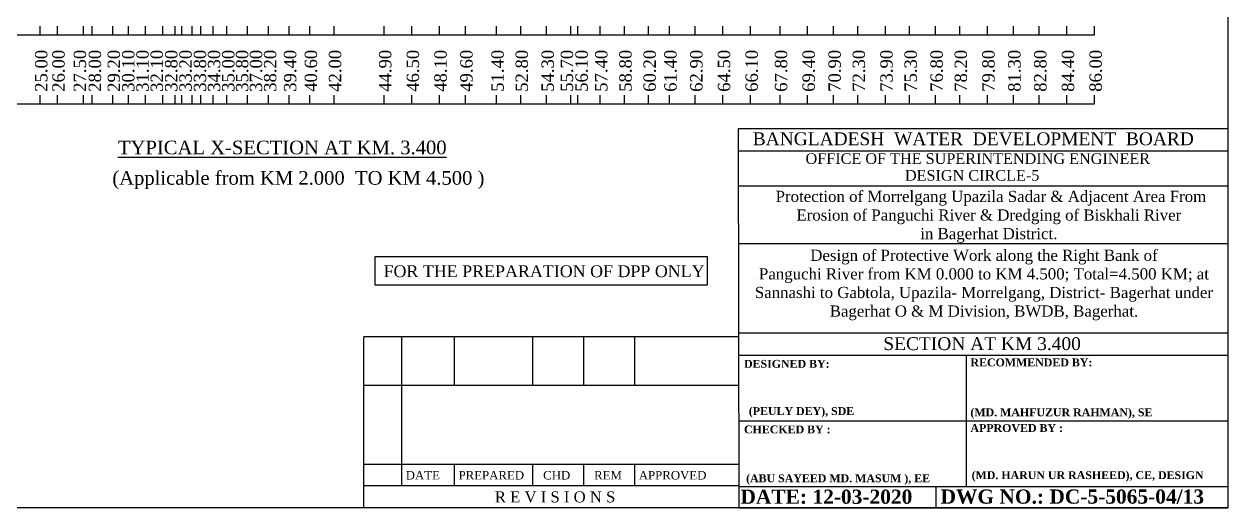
# Model space of a CAD drawing. Header units: metres. Extents: x -1354 to 3686, y -9962 to -7697.
# Drawn here: x 10.5 to 80.2, y -8989.1 to -8961.1 of the extents above; entities that cross this region are included whole.
import ezdxf
from ezdxf.enums import TextEntityAlignment as Align

# ---------------------------------------------------------------- set-up
doc = ezdxf.new("R2010")
doc.units = ezdxf.units.M
doc.layers.add('LINE', color=7, linetype='Continuous')
doc.styles.add('Kazi_T_H', font='timesbd.ttf')
doc.styles.get("Standard").update_dxf_attribs({"font": 'times.ttf'})

msp = doc.modelspace()

# ---------------------------------------------------------------- linework, layer by layer
at = {"color": 0, "lineweight": -2}
for p, q in [((-23.216396, -8961.701483), (72.455415, -8961.701483)), ((-23.216396, -8965.701483), (72.455415, -8965.701483))]:
    msp.add_line(p, q, dxfattribs=at)
for p, q in [((11.455415, -8961.701483), (11.455415, -8961.201483)), ((12.455415, -8961.701483), (12.455415, -8961.201483)), ((13.955415, -8961.701483), (13.955415, -8961.201483)), ((14.455415, -8961.701483), (14.455415, -8961.201483)), ((15.655415, -8961.701483), (15.655415, -8961.201483)), ((16.555415, -8961.701483), (16.555415, -8961.201483)), ((17.555415, -8961.701483), (17.555415, -8961.201483)), ((18.555415, -8961.701483), (18.555415, -8961.201483)), ((19.255415, -8961.701483), (19.255415, -8961.201483)), ((19.655415, -8961.701483), (19.655415, -8961.201483)), ((20.255415, -8961.701483), (20.255415, -8961.201483)), ((20.755415, -8961.701483), (20.755415, -8961.201483)), ((21.455415, -8961.701483), (21.455415, -8961.201483)), ((22.255415, -8961.701483), (22.255415, -8961.201483)), ((23.455415, -8961.701483), (23.455415, -8961.201483)), ((24.655415, -8961.701483), (24.655415, -8961.201483)), ((25.855415, -8961.701483), (25.855415, -8961.201483)), ((27.055415, -8961.701483), (27.055415, -8961.201483)), ((28.455415, -8961.701483), (28.455415, -8961.201483)), ((31.355415, -8961.701483), (31.355415, -8961.201483)), ((32.955415, -8961.701483), (32.955415, -8961.201483)), ((34.555415, -8961.701483), (34.555415, -8961.201483)), ((36.055415, -8961.701483), (36.055415, -8961.201483)), ((37.855415, -8961.701483), (37.855415, -8961.201483)), ((39.255415, -8961.701483), (39.255415, -8961.201483)), ((40.755415, -8961.701483), (40.755415, -8961.201483)), ((42.155415, -8961.701483), (42.155415, -8961.201483)), ((42.555415, -8961.701483), (42.555415, -8961.201483)), ((43.855415, -8961.701483), (43.855415, -8961.201483)), ((45.255415, -8961.701483), (45.255415, -8961.201483)), ((46.655415, -8961.701483), (46.655415, -8961.201483)), ((47.855415, -8961.701483), (47.855415, -8961.201483)), ((49.355415, -8961.701483), (49.355415, -8961.201483)), ((50.955415, -8961.701483), (50.955415, -8961.201483)), ((52.555415, -8961.701483), (52.555415, -8961.201483)), ((54.255415, -8961.701483), (54.255415, -8961.201483)), ((55.855415, -8961.701483), (55.855415, -8961.201483)), ((57.355415, -8961.701483), (57.355415, -8961.201483)), ((58.755415, -8961.701483), (58.755415, -8961.201483)), ((60.355415, -8961.701483), (60.355415, -8961.201483)), ((61.755415, -8961.701483), (61.755415, -8961.201483)), ((63.255415, -8961.701483), (63.255415, -8961.201483)), ((64.655415, -8961.701483), (64.655415, -8961.201483)), ((66.255415, -8961.701483), (66.255415, -8961.201483)), ((67.755415, -8961.701483), (67.755415, -8961.201483)), ((69.255415, -8961.701483), (69.255415, -8961.201483)), ((70.855415, -8961.701483), (70.855415, -8961.201483)), ((72.455415, -8961.701483), (72.455415, -8961.201483)), ((11.455415, -8965.701483), (11.455415, -8965.201483)), ((12.455415, -8965.701483), (12.455415, -8965.201483)), ((13.955415, -8965.701483), (13.955415, -8965.201483)), ((14.455415, -8965.701483), (14.455415, -8965.201483)), ((15.655415, -8965.701483), (15.655415, -8965.201483)), ((16.555415, -8965.701483), (16.555415, -8965.201483)), ((17.555415, -8965.701483), (17.555415, -8965.201483)), ((18.555415, -8965.701483), (18.555415, -8965.201483)), ((19.255415, -8965.701483), (19.255415, -8965.201483)), ((19.655415, -8965.701483), (19.655415, -8965.201483)), ((20.255415, -8965.701483), (20.255415, -8965.201483)), ((20.755415, -8965.701483), (20.755415, -8965.201483)), ((21.455415, -8965.701483), (21.455415, -8965.201483)), ((22.255415, -8965.701483), (22.255415, -8965.201483)), ((23.455415, -8965.701483), (23.455415, -8965.201483)), ((24.655415, -8965.701483), (24.655415, -8965.201483)), ((25.855415, -8965.701483), (25.855415, -8965.201483)), ((27.055415, -8965.701483), (27.055415, -8965.201483)), ((28.455415, -8965.701483), (28.455415, -8965.201483)), ((31.355415, -8965.701483), (31.355415, -8965.201483)), ((32.955415, -8965.701483), (32.955415, -8965.201483)), ((34.555415, -8965.701483), (34.555415, -8965.201483)), ((36.055415, -8965.701483), (36.055415, -8965.201483)), ((37.855415, -8965.701483), (37.855415, -8965.201483)), ((39.255415, -8965.701483), (39.255415, -8965.201483)), ((40.755415, -8965.701483), (40.755415, -8965.201483)), ((42.155415, -8965.701483), (42.155415, -8965.201483)), ((42.555415, -8965.701483), (42.555415, -8965.201483)), ((43.855415, -8965.701483), (43.855415, -8965.201483)), ((45.255415, -8965.701483), (45.255415, -8965.201483)), ((46.655415, -8965.701483), (46.655415, -8965.201483)), ((47.855415, -8965.701483), (47.855415, -8965.201483)), ((49.355415, -8965.701483), (49.355415, -8965.201483)), ((50.955415, -8965.701483), (50.955415, -8965.201483)), ((52.555415, -8965.701483), (52.555415, -8965.201483)), ((54.255415, -8965.701483), (54.255415, -8965.201483)), ((55.855415, -8965.701483), (55.855415, -8965.201483)), ((57.355415, -8965.701483), (57.355415, -8965.201483)), ((58.755415, -8965.701483), (58.755415, -8965.201483)), ((60.355415, -8965.701483), (60.355415, -8965.201483)), ((61.755415, -8965.701483), (61.755415, -8965.201483)), ((63.255415, -8965.701483), (63.255415, -8965.201483)), ((64.655415, -8965.701483), (64.655415, -8965.201483)), ((66.255415, -8965.701483), (66.255415, -8965.201483)), ((67.755415, -8965.701483), (67.755415, -8965.201483)), ((69.255415, -8965.701483), (69.255415, -8965.201483)), ((70.855415, -8965.701483), (70.855415, -8965.201483)), ((72.455415, -8965.701483), (72.455415, -8965.201483))]:
    msp.add_line(p, q)
at = {"color": 0, "linetype": 'Continuous', "lineweight": -3, "ltscale": 0.5}
msp.add_line((51.873392, -8989.083202), (80.167943, -8989.083202), dxfattribs=at)
msp.add_lwpolyline([(30.837786, -8974.532834), (50.035607, -8974.532834), (50.035607, -8976.189405), (30.837786, -8976.189405)], close=True, dxfattribs=at)
at = {"layer": 'LINE', "color": 0, "linetype": 'ByBlock', "lineweight": -3, "ltscale": 0.5}
for p, q in [((51.83556, -8967.140554), (51.873392, -8989.083202)), ((80.167943, -8967.140554), (51.83556, -8967.140554)), ((80.167943, -8968.433863), (51.83779, -8968.433863)), ((80.167943, -8970.464764), (51.873392, -8970.464764)), ((80.167943, -8973.803328), (51.873392, -8973.803328)), ((51.873392, -8979.174167), (30.186488, -8979.174167)), ((30.186488, -8989.083202), (30.186488, -8979.174167)), ((32.357606, -8979.174167), (32.357606, -8987.805684)), ((35.413057, -8979.174167), (35.413057, -8981.99662)), ((39.940632, -8979.174167), (39.940632, -8981.99662)), ((42.890175, -8979.174167), (42.890175, -8981.99662)), ((45.839718, -8979.174167), (45.839718, -8981.99662)), ((80.167943, -8978.971408), (51.873392, -8978.971408)), ((80.167943, -8980.252155), (51.873392, -8980.252155)), ((65.044912, -8987.845963), (65.044912, -8980.252155)), ((51.873392, -8981.99662), (30.186488, -8981.99662)), ((51.873392, -8984.049059), (80.167943, -8984.049059)), ((51.873392, -8986.578473), (30.186488, -8986.578473)), ((35.413057, -8986.578473), (35.413057, -8987.805684)), ((39.940632, -8986.578473), (39.940632, -8987.805684)), ((42.890175, -8986.578473), (42.890175, -8987.805684)), ((45.839718, -8986.578473), (45.839718, -8987.805684)), ((51.873392, -8987.805684), (30.186488, -8987.805684)), ((51.873392, -8987.845963), (80.167943, -8987.845963)), ((63.289412, -8989.083202), (63.289412, -8987.845963))]:
    msp.add_line(p, q, dxfattribs=at)
msp.add_lwpolyline([(-25.299034, -8916.45784), (80.167943, -8916.45784), (80.167943, -8989.083202), (-25.299034, -8989.083202)], close=True, dxfattribs=at)

# ---------------------------------------------------------------- texts
at = {"color": 0, "lineweight": -2}
for s, p in [('25.00', (11.872286, -8965.001483)), ('26.00', (12.872286, -8965.001483)), ('27.50', (14.108769, -8965.001483)), ('28.00', (14.97749, -8965.001483)), ('29.20', (16.072286, -8965.001483)), ('30.10', (16.907457, -8965.001483)), ('31.10', (17.732455, -8965.001483)), ('32.10', (18.557452, -8965.001483)), ('32.80', (19.393551, -8965.001483)), ('33.20', (20.221179, -8965.001483)), ('33.80', (21.056255, -8965.001483)), ('34.30', (21.871346, -8965.001483)), ('35.00', (22.692873, -8965.001483)), ('35.80', (23.492873, -8965.001483)), ('37.00', (24.298994, -8965.001483)), ('38.20', (25.116006, -8965.001483)), ('39.40', (26.272286, -8965.001483)), ('40.60', (27.472286, -8965.001483)), ('42.00', (28.872286, -8965.001483)), ('44.90', (31.772286, -8965.001483)), ('46.50', (33.372286, -8965.001483)), ('48.10', (34.972286, -8965.001483)), ('49.60', (36.472286, -8965.001483)), ('51.40', (38.272286, -8965.001483)), ('52.80', (39.672286, -8965.001483)), ('54.30', (41.172286, -8965.001483)), ('55.70', (42.284286, -8965.001483)), ('56.10', (43.13339, -8965.001483)), ('57.40', (44.272286, -8965.001483)), ('58.80', (45.672286, -8965.001483)), ('60.20', (47.072286, -8965.001483)), ('61.40', (48.272286, -8965.001483)), ('62.90', (49.772286, -8965.001483)), ('64.50', (51.372286, -8965.001483)), ('66.10', (52.972286, -8965.001483)), ('67.80', (54.672286, -8965.001483)), ('69.40', (56.272286, -8965.001483)), ('70.90', (57.772286, -8965.001483)), ('72.30', (59.172286, -8965.001483)), ('73.90', (60.772286, -8965.001483)), ('75.30', (62.172286, -8965.001483)), ('76.80', (63.672286, -8965.001483)), ('78.20', (65.072286, -8965.001483)), ('79.80', (66.672286, -8965.001483)), ('81.30', (68.172286, -8965.001483)), ('82.80', (69.672286, -8965.001483)), ('84.40', (71.272286, -8965.001483)), ('86.00', (72.872286, -8965.001483))]:
    msp.add_text(s, height=0.715, rotation=90, dxfattribs=at).set_placement(p)
at = {"char_height": 0.78947585, "attachment_point": 1}
for s, insert in [('{\\LTYPICAL X-SECTION AT KM. 3.400}', (15.955415, -8967.827168)), ('(Applicable from KM 2.000  TO KM 4.500 )', (15.628197, -8969.588017))]:
    msp.add_mtext(s, dxfattribs=dict(at, insert=insert))
at = {"layer": 'LINE', "color": 0, "linetype": 'ByBlock', "lineweight": -3, "ltscale": 0.5}
for s, height, p in [('BANGLADESH  WATER  DEVELOPMENT  BOARD', 0.74358737, (65.436702, -8968.091144)), ('OFFICE OF THE SUPERINTENDING ENGINEER', 0.62019982, (65.69812, -8969.175699)), ('DESIGN CIRCLE-5', 0.62019982, (65.371625, -8970.145718)), ('SECTION AT KM 3.400', 0.74423978, (65.945761, -8979.947319)), ('R E V I S I O N S', 0.63875877, (41.243303, -8988.763823))]:
    msp.add_text(s, height=height, dxfattribs=at).set_placement(p, align=Align.CENTER)
at = {"layer": 'LINE', "color": 0, "linetype": 'ByBlock', "lineweight": -3, "ltscale": 0.5, "style": 'Kazi_T_H'}
for s, height, p in [('DESIGNED BY:', 0.45562846, (52.172054, -8980.971441)), ('RECOMMENDED BY:', 0.45562846, (65.272726, -8980.890035)), ('(PEULY DEY), SDE', 0.45562846, (52.450479, -8983.70556)), ('(MD. MAHFUZUR RAHMAN), SE ', 0.45562846, (65.268642, -8983.777844)), ('CHECKED BY :', 0.45562846, (52.172054, -8984.768344)), ('APPROVED BY :', 0.45562846, (65.272726, -8984.686939)), ('(ABU SAYEED MD. MASUM ), EE', 0.45562846, (52.292348, -8987.59756)), ('DATE: 12-03-2020', 0.82013122, (51.967505, -8988.844234)), ('DWG NO.: DC-5-5065-04/13', 0.82013122, (63.543133, -8988.835957))]:
    msp.add_text(s, height=height, dxfattribs=at).set_placement(p)
at = {"layer": 'LINE', "color": 0, "linetype": 'ByBlock', "lineweight": -3, "ltscale": 0.5}
for s, p in [('DATE', (32.603048, -8987.437521)), ('PREPARED', (35.658499, -8987.437521)), ('CHD', (40.554238, -8987.437521)), ('REM', (43.503781, -8987.437521)), ('APPROVED', (46.08516, -8987.437521))]:
    msp.add_text(s, height=0.4908845, dxfattribs=at).set_placement(p)
at = {"layer": 'LINE', "color": 0, "linetype": 'ByBlock', "lineweight": -3, "ltscale": 0.5, "attachment_point": 2}
for s, insert, char_height, width in [('{\\fTimes New Roman|b1|i0|c0|p18; }Protection of Morrelgang Upazila Sadar & Adjacent Area From \\PErosion of Panguchi River & Dredging of Biskhali River\\Pin Bagerhat District.', (66.336319, -8970.731729), 0.64559644, 41.72385672), ('Design of Protective Work along the Right Bank of \\PPanguchi River from KM 0.000 to KM 4.500; Total=4.500 KM; at Sannashi to Gabtola, Upazila- Morrelgang, District- Bagerhat under Bagerhat O & M Division, BWDB, Bagerhat.', (66.053838, -8974.138086), 0.645596444, 28.21266686)]:
    msp.add_mtext(s, dxfattribs=dict(at, insert=insert, char_height=char_height, width=width))
at = {"layer": 'LINE', "color": 0, "linetype": 'ByBlock', "lineweight": 30, "ltscale": 0.5, "insert": (31.319372, -8975.041274), "char_height": 0.68631446, "width": 67.13921254, "attachment_point": 1}
msp.add_mtext('\\pi-812,l812,t405.9,812;FOR THE PREPARATION OF DPP ONLY', dxfattribs=at)
at = {"layer": 'LINE', "color": 0, "linetype": 'ByBlock', "lineweight": -3, "ltscale": 0.5, "insert": (72.050481, -8986.957943), "char_height": 0.45562846, "width": 13.49210946, "attachment_point": 2, "style": 'Kazi_T_H'}
msp.add_mtext('(MD. HARUN UR RASHEED), CE, DESIGN', dxfattribs=at)

doc.saveas('drawing.dxf')
